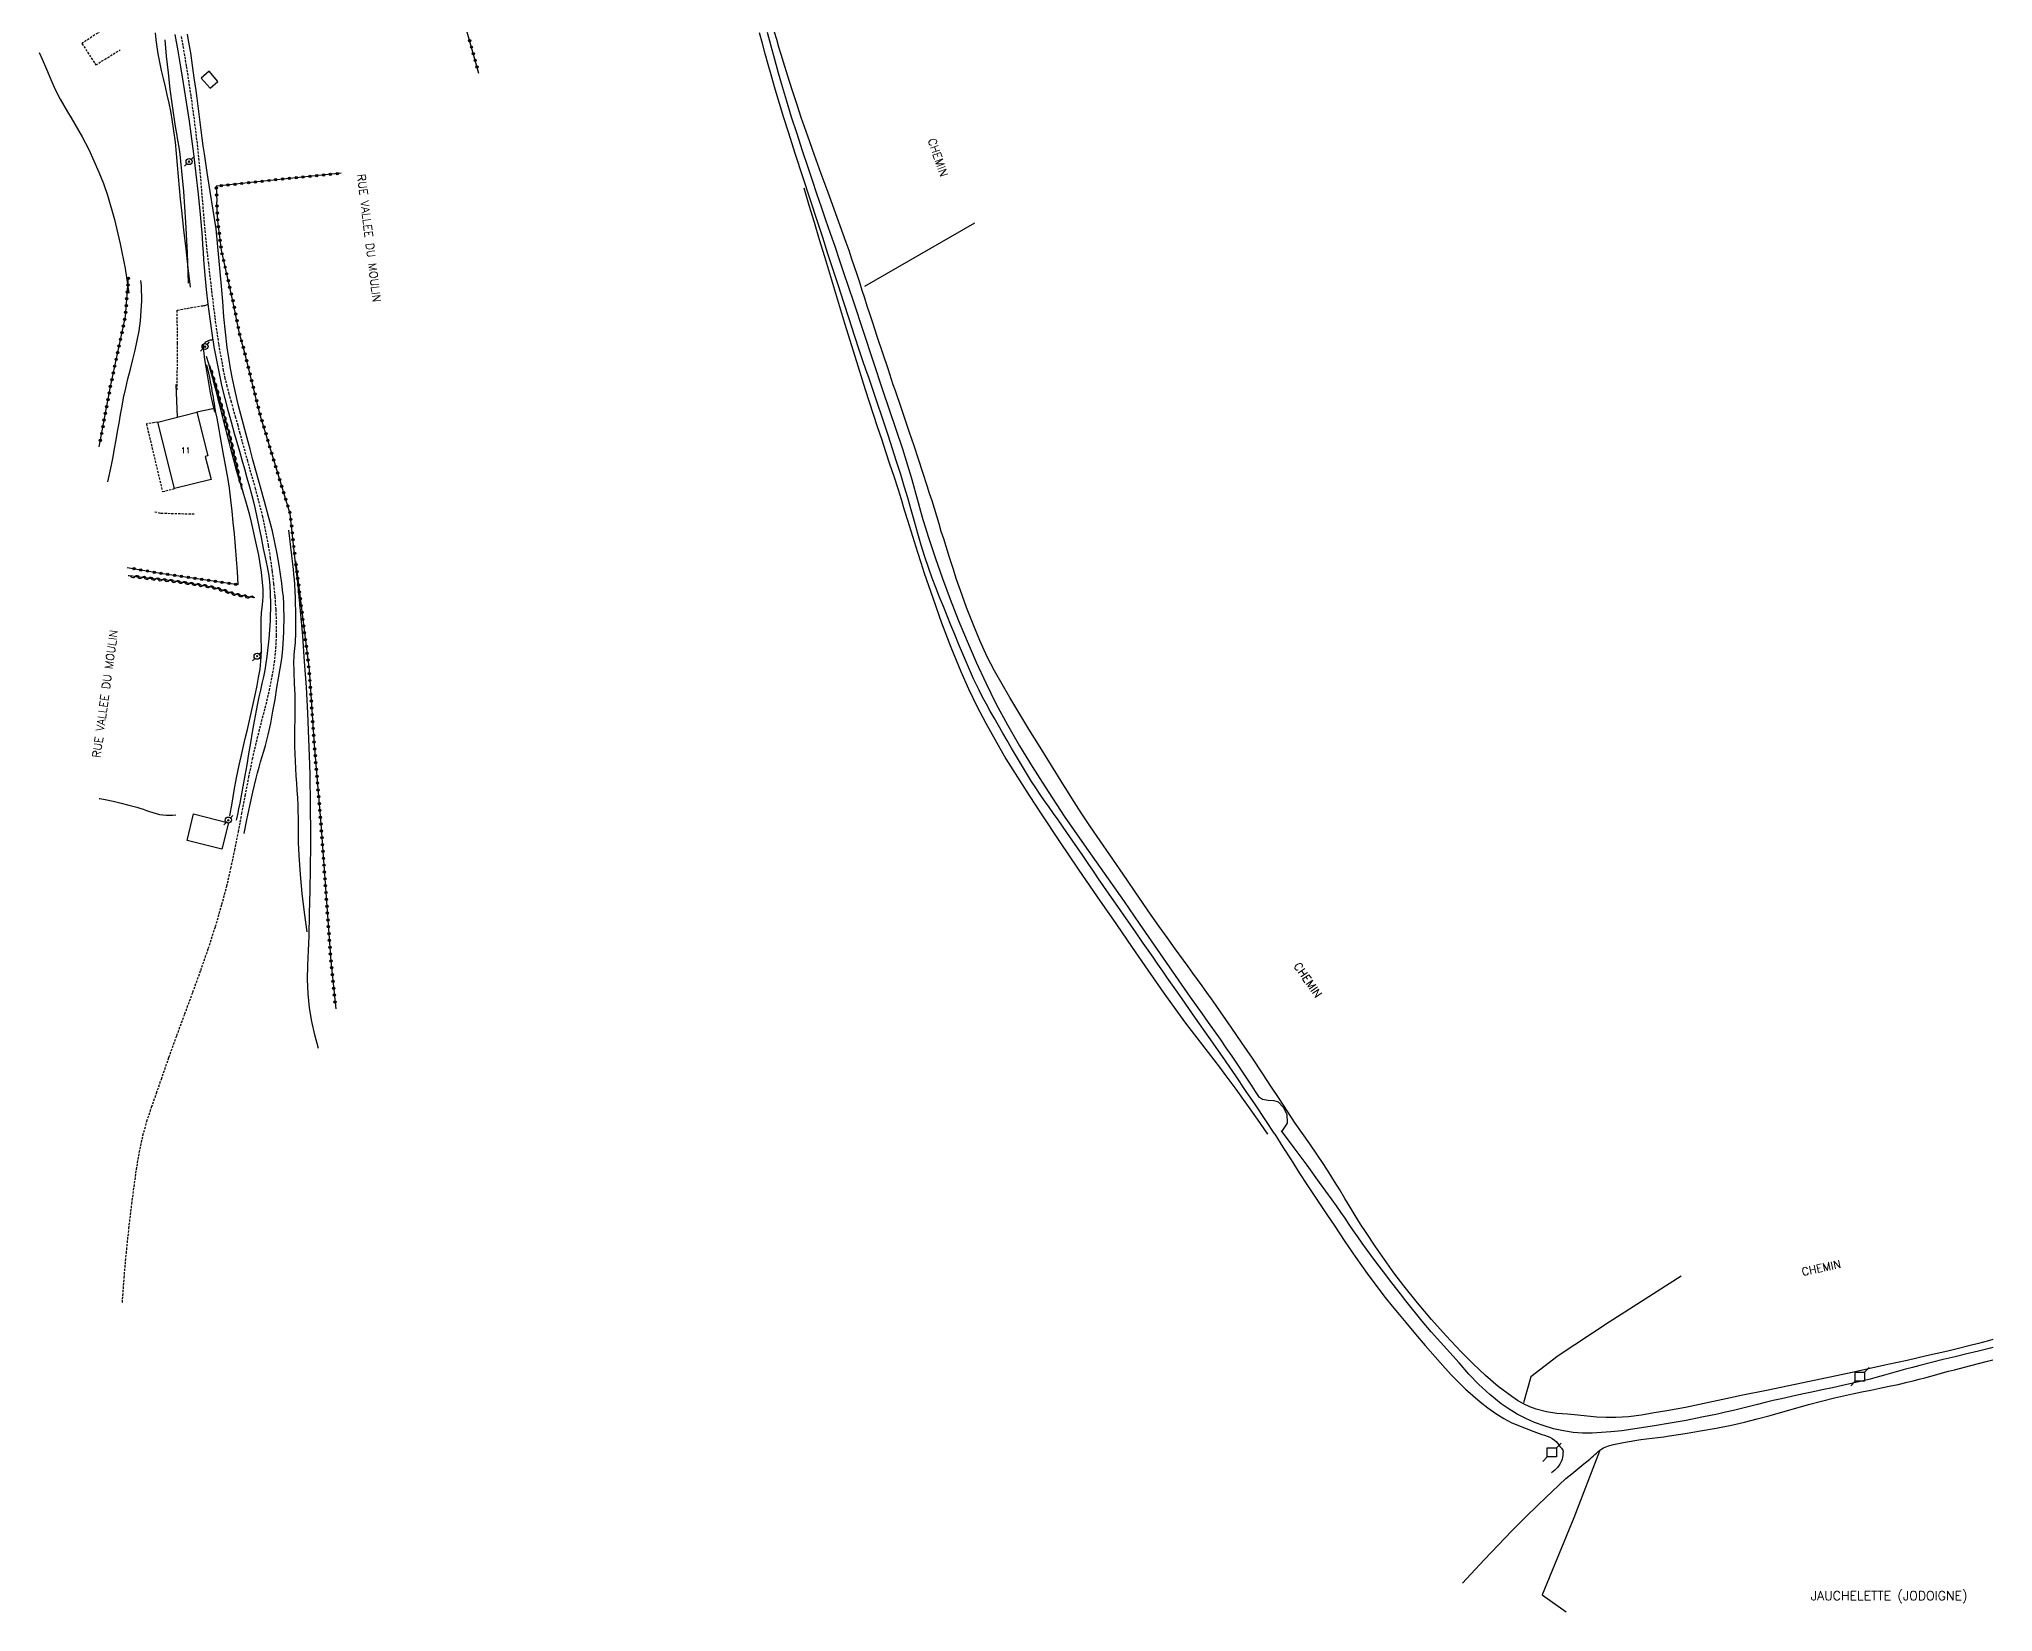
# Model space of a CAD drawing. Header units: millimetres. Extents: x 182998 to 184000, y 151998 to 153001.
# Drawn here: x 183572.6 to 184000, y 152250 to 152593.9 of the extents above; entities that cross this region are included whole.
import ezdxf
from ezdxf.enums import TextEntityAlignment as Align

# ---------------------------------------------------------------- set-up
doc = ezdxf.new("R2010")
doc.units = ezdxf.units.MM
doc.linetypes.add('DASHED', pattern=[0.75, 0.5, -0.25])
doc.layers.get('0').update_dxf_attribs({"linetype": 'CONTINUOUS'})
for name, color, linetype in [('W0001', 6, 'DASHED'), ('W0008', 7, 'CONTINUOUS'), ('W0017', 7, 'CONTINUOUS'), ('W0071', 7, 'CONTINUOUS'), ('W0101', 7, 'CONTINUOUS'), ('W0104', 1, 'CONTINUOUS'), ('W0112', 1, 'DASHED'), ('W0211', 2, 'CONTINUOUS'), ('W0214', 2, 'CONTINUOUS'), ('W0300', 7, 'CONTINUOUS'), ('W0310', 3, 'CONTINUOUS'), ('W0322', 7, 'CONTINUOUS'), ('W0323', 7, 'CONTINUOUS'), ('W0330', 7, 'CONTINUOUS'), ('W0473', 7, 'CONTINUOUS'), ('W0600', 7, 'CONTINUOUS'), ('W0980', 7, 'CONTINUOUS'), ('W0989', 7, 'CONTINUOUS'), ('W0991', 7, 'CONTINUOUS')]:
    doc.layers.add(name, color=color, linetype=linetype)
doc.styles.get("Standard").update_dxf_attribs({"font": 'romans.shx', "width": 0.85})

# ---------------------------------------------------------------- blocks, each defined once
blk = doc.blocks.new('T473')
for p, q in [((-0.166667, 0.166667), (0.166667, -0.166667)), ((-0.166667, -0.166667), (0.166667, 0.166667)), ((0.500001, 0.500001), (1.000002, 1.000002)), ((-1.000002, -1.000002), (-0.500001, -0.500001))]:
    blk.add_line(p, q)
blk.add_ellipse((0, 0), major_axis=(0.471405, 0.471405), ratio=1, start_param=5.4977871438, end_param=11.780972451)
blk = doc.blocks.new('T600')
for p, q in [((-0.999999, 0.999999), (0.999999, 0.999999)), ((-0.999999, -0.999999), (-0.999999, 0.999999)), ((0.999999, 0.999999), (1.999998, 1.999998)), ((0.999999, 0.999999), (0.999999, -0.999999)), ((-0.999999, -0.999999), (-1.999998, -1.999998)), ((0.999999, -0.999999), (-0.999999, -0.999999))]:
    blk.add_line(p, q)
blk = doc.blocks.new('t310o')
at = {"color": 0, "linetype": 'Continuous'}
for centre, start, end in [((-0.5, 0.38), 216.8699, 323.1304), ((0.5, -0.37), 36.8699, 143.1303)]:
    blk.add_arc(centre, 0.625, start, end, dxfattribs=at)
blk = doc.blocks.new('t323o')
at = {"color": 0, "linetype": 'Continuous'}
for radius in [0.25, 0.15]:
    blk.add_circle((0, 0), radius, dxfattribs=at)
blk = doc.blocks.new('t322o')
at = {"color": 0, "linetype": 'Continuous'}
for radius in [0.25, 0.15]:
    blk.add_circle((0, 0), radius, dxfattribs=at)

msp = doc.modelspace()

# ---------------------------------------------------------------- linework, layer by layer
at = {"layer": 'W0001'}
msp.add_lwpolyline([(183590.86, 152317.62), (183591.25, 152323.03), (183591.73, 152328.43), (183592.29, 152333.82), (183592.94, 152339.2), (183593.43, 152342.95), (183593.95, 152346.7), (183594.57, 152350.43), (183595.37, 152354.14), (183596.23, 152357.27), (183597.25, 152360.35), (183598.33, 152363.41), (183599.4, 152366.47), (183601.05, 152371.24), (183602.77, 152376), (183604.52, 152380.74), (183606.28, 152385.48), (183608, 152390.24), (183609.66, 152395.02), (183611.22, 152399.84), (183612.65, 152404.7), (183613.68, 152408.63), (183614.61, 152412.59), (183615.45, 152416.56), (183616.24, 152420.55), (183617, 152424.54), (183617.75, 152428.53), (183618.52, 152432.52), (183619.34, 152436.5), (183620.02, 152439.51), (183620.76, 152442.5), (183621.54, 152445.49), (183622.31, 152448.48), (183623.03, 152451.5), (183623.65, 152454.54), (183624.14, 152457.61), (183624.45, 152460.71), (183624.58, 152463.54), (183624.59, 152466.37), (183624.48, 152469.2), (183624.28, 152472.02), (183624.01, 152474.83), (183623.66, 152477.63), (183623.27, 152480.42), (183622.84, 152483.21), (183621.6, 152489.41), (183620.01, 152495.53), (183618.28, 152501.6), (183616.62, 152507.68), (183616.16, 152509.4), (183615.69, 152511.11), (183615.2, 152512.82), (183614.72, 152514.53), (183614.25, 152516.25), (183613.8, 152517.97), (183613.38, 152519.7), (183613.01, 152521.44), (183611.97, 152527.24), (183611.14, 152533.08), (183610.43, 152538.93), (183609.74, 152544.78), (183609.33, 152548.54), (183608.96, 152552.3), (183608.63, 152556.07), (183608.32, 152559.84), (183608, 152563.61), (183607.65, 152567.37), (183607.26, 152571.13), (183606.81, 152574.89), (183605.91, 152581.48), (183604.9, 152588.06), (183603.79, 152594.61)], dxfattribs=at)
at = {"layer": 'W0008'}
for points in [[(183602.31, 152594.92), (183602.96, 152591.36), (183603.58, 152587.81), (183604.18, 152584.24), (183604.62, 152581.48), (183605.04, 152578.72), (183605.44, 152575.95), (183605.81, 152573.18), (183606.39, 152568.79), (183606.93, 152564.39), (183607.44, 152559.99), (183607.9, 152555.58), (183608.05, 152553.92), (183608.17, 152552.26), (183608.29, 152550.6), (183608.4, 152548.94), (183608.5, 152547.28), (183608.62, 152545.62), (183608.75, 152543.96), (183608.9, 152542.3), (183609.22, 152539.11), (183609.57, 152535.93), (183609.97, 152532.75), (183610.43, 152529.58), (183610.9, 152526.62), (183611.43, 152523.68), (183612.01, 152520.75), (183612.64, 152517.83), (183613.26, 152515.28), (183613.94, 152512.75), (183614.65, 152510.23), (183615.35, 152507.71), (183615.89, 152505.76), (183616.45, 152503.81), (183617.01, 152501.87), (183617.57, 152499.93), (183618.12, 152497.98), (183618.66, 152496.03), (183619.18, 152494.08), (183619.68, 152492.11), (183620.23, 152489.72), (183620.73, 152487.32), (183621.21, 152484.91), (183621.68, 152482.5), (183622.09, 152480.51), (183622.53, 152478.52), (183622.9, 152476.51), (183623.13, 152474.49), (183623.27, 152470.58), (183623.17, 152466.67), (183622.88, 152462.77), (183622.47, 152458.89), (183622.26, 152457.4), (183622.01, 152455.92), (183621.71, 152454.45), (183621.39, 152452.98), (183621.06, 152451.52), (183620.73, 152450.05), (183620.42, 152448.58), (183620.13, 152447.11), (183619.69, 152444.74), (183619.27, 152442.36), (183618.87, 152439.98), (183618.47, 152437.6), (183618.06, 152435.22), (183617.65, 152432.84), (183617.23, 152430.46), (183616.78, 152428.09), (183616.53, 152426.84), (183616.28, 152425.58), (183616.01, 152424.33), (183615.73, 152423.09)], [(183611.37, 152552.42), (183610.69, 152556.51), (183610.03, 152560.6), (183609.4, 152564.7), (183608.79, 152568.81), (183608.55, 152570.54), (183608.32, 152572.27), (183608.09, 152574.01), (183607.87, 152575.75), (183607.66, 152577.48), (183607.44, 152579.22), (183607.21, 152580.95), (183606.97, 152582.69), (183606.6, 152585.42), (183606.22, 152588.15), (183605.82, 152590.88), (183605.36, 152593.6), (183605.1, 152594.99)], [(183617.47, 152420.16), (183618.07, 152423.2), (183618.71, 152426.24), (183619.4, 152429.26), (183620.13, 152432.28), (183620.44, 152433.47), (183620.77, 152434.66), (183621.11, 152435.85), (183621.46, 152437.03), (183621.81, 152438.21), (183622.15, 152439.4), (183622.47, 152440.59), (183622.76, 152441.79), (183623.31, 152444.35), (183623.8, 152446.93), (183624.25, 152449.51), (183624.68, 152452.09), (183625.04, 152454.19), (183625.4, 152456.28), (183625.72, 152458.38), (183625.95, 152460.5), (183626.04, 152461.74), (183626.12, 152462.98), (183626.18, 152464.22), (183626.21, 152465.46), (183626.23, 152466.7), (183626.22, 152467.95), (183626.2, 152469.19), (183626.16, 152470.43), (183626.07, 152471.93), (183625.92, 152473.43), (183625.73, 152474.92), (183625.53, 152476.41), (183625.14, 152478.89), (183624.7, 152481.37), (183624.22, 152483.83), (183623.68, 152486.29), (183623.42, 152487.38), (183623.14, 152488.46), (183622.85, 152489.54), (183622.55, 152490.61), (183622.24, 152491.68), (183621.94, 152492.76), (183621.63, 152493.83), (183621.34, 152494.9), (183620.7, 152497.23), (183620.06, 152499.55), (183619.43, 152501.88), (183618.81, 152504.21), (183617.93, 152507.47), (183617.05, 152510.73), (183616.2, 152514.01), (183615.43, 152517.3), (183614.96, 152519.59), (183614.53, 152521.88), (183614.14, 152524.18), (183613.8, 152526.49), (183613.4, 152529.83), (183613.08, 152533.17), (183612.8, 152536.51), (183612.51, 152539.85), (183612.22, 152542.99), (183611.93, 152546.13), (183611.65, 152549.28), (183611.37, 152552.42)]]:
    msp.add_lwpolyline(points, dxfattribs=at)
at = {"layer": 'W0017'}
for points in [[(183608.03, 152535.58), (183608.25, 152535.58), (183608.47, 152535.6), (183608.68, 152535.62), (183608.9, 152535.66), (183609.09, 152535.71), (183609.29, 152535.76), (183609.48, 152535.83), (183609.67, 152535.9)], [(183610.7, 152528.11), (183610.61, 152528.12), (183610.52, 152528.12), (183610.44, 152528.11), (183610.35, 152528.1), (183610.17, 152528.08), (183610, 152528.04), (183609.83, 152528), (183609.66, 152527.94), (183609.49, 152527.86), (183609.32, 152527.77), (183609.16, 152527.67), (183609, 152527.55), (183608.87, 152527.43), (183608.73, 152527.31), (183608.62, 152527.16), (183608.53, 152526.99), (183608.5, 152526.84), (183608.5, 152526.69), (183608.51, 152526.53), (183608.53, 152526.39), (183608.66, 152525.12), (183608.86, 152523.86), (183609.08, 152522.61), (183609.29, 152521.36), (183609.5, 152520.06), (183609.71, 152518.76), (183609.93, 152517.46), (183610.16, 152516.17), (183610.35, 152515.2), (183610.55, 152514.24), (183610.76, 152513.28), (183610.98, 152512.32)], [(183602.52, 152518.35), (183602.86, 152511.22)], [(183610.66, 152513.06), (183607.13, 152512.29)]]:
    msp.add_lwpolyline(points, dxfattribs=at)
at = {"layer": 'W0071'}
for points in [[(183842.94, 152354.44), (183840.82, 152357.63), (183838.68, 152360.82), (183836.54, 152363.99), (183834.38, 152367.16), (183831.47, 152371.39), (183828.55, 152375.59), (183825.61, 152379.8), (183822.68, 152384), (183821.62, 152385.52), (183820.55, 152387.05), (183819.49, 152388.57), (183818.42, 152390.1), (183817.36, 152391.62), (183816.29, 152393.15), (183815.23, 152394.67), (183814.17, 152396.2), (183812.3, 152398.88), (183810.44, 152401.57), (183808.57, 152404.26), (183806.71, 152406.94), (183805.55, 152408.62), (183804.4, 152410.3), (183803.24, 152411.98), (183802.09, 152413.66), (183800.93, 152415.34), (183799.78, 152417.02), (183798.62, 152418.7), (183797.46, 152420.38), (183796.49, 152421.78), (183795.51, 152423.17), (183794.53, 152424.56), (183793.55, 152425.95), (183792.57, 152427.34), (183791.6, 152428.74), (183790.65, 152430.15), (183789.72, 152431.58), (183788.59, 152433.38), (183787.49, 152435.2), (183786.42, 152437.04), (183785.34, 152438.88), (183784.38, 152440.52), (183783.43, 152442.16), (183782.48, 152443.81), (183781.55, 152445.46), (183780.7, 152446.97), (183779.85, 152448.48), (183779.02, 152450), (183778.23, 152451.55), (183777.05, 152454.04), (183775.93, 152456.56), (183774.85, 152459.1), (183773.78, 152461.64), (183772.92, 152463.68), (183772.08, 152465.72), (183771.25, 152467.78), (183770.43, 152469.83), (183769.61, 152471.89), (183768.78, 152473.95), (183767.99, 152476.02), (183767.24, 152478.1), (183766.4, 152480.66), (183765.6, 152483.22), (183764.84, 152485.8), (183764.1, 152488.39), (183763.37, 152490.97), (183762.63, 152493.56), (183761.88, 152496.13), (183761.1, 152498.71), (183760.22, 152501.51), (183759.32, 152504.31), (183758.41, 152507.11), (183757.49, 152509.9), (183756.84, 152511.86), (183756.18, 152513.81), (183755.52, 152515.77), (183754.85, 152517.72), (183754.18, 152519.67), (183753.51, 152521.62), (183752.85, 152523.57), (183752.2, 152525.53), (183751, 152529.12), (183749.83, 152532.73), (183748.65, 152536.33), (183747.48, 152539.94), (183746.33, 152543.46), (183745.18, 152546.98), (183744.04, 152550.51), (183742.89, 152554.03), (183741.3, 152558.92), (183739.69, 152563.8), (183738.1, 152568.68), (183736.54, 152573.58), (183735.57, 152576.7), (183734.61, 152579.83), (183733.67, 152582.96), (183732.75, 152586.09), (183732.1, 152588.38), (183731.46, 152590.67), (183730.84, 152592.97), (183730.23, 152595.26)], [(183731.9, 152595.44), (183732.7, 152592.46), (183733.51, 152589.49), (183734.33, 152586.51), (183735.17, 152583.55), (183736.04, 152580.59), (183737.18, 152576.9), (183738.36, 152573.23), (183739.57, 152569.57), (183740.79, 152565.91), (183741.75, 152563.02), (183742.72, 152560.14), (183743.7, 152557.25), (183744.69, 152554.37), (183745.67, 152551.49), (183746.66, 152548.61), (183747.64, 152545.72), (183748.61, 152542.84), (183750.76, 152536.43), (183752.89, 152530.02), (183755.02, 152523.61), (183757.15, 152517.2), (183758.59, 152512.9), (183760.04, 152508.6), (183761.47, 152504.3), (183762.84, 152499.97), (183763.39, 152498.13), (183763.92, 152496.27), (183764.43, 152494.42), (183764.93, 152492.56), (183765.44, 152490.7), (183765.96, 152488.85), (183766.51, 152487), (183767.08, 152485.16), (183768.62, 152480.56), (183770.22, 152475.98), (183771.92, 152471.42), (183773.7, 152466.91), (183775.61, 152462.27), (183777.61, 152457.67), (183779.71, 152453.12), (183781.94, 152448.62), (183784.45, 152443.96), (183787.1, 152439.37), (183789.85, 152434.85), (183792.67, 152430.37), (183796.86, 152424), (183801.21, 152417.74), (183805.61, 152411.53), (183809.98, 152405.29), (183813.25, 152400.53), (183816.53, 152395.78), (183819.81, 152391.03), (183823.1, 152386.29), (183824.4, 152384.43), (183825.71, 152382.58), (183827.02, 152380.73), (183828.33, 152378.89), (183829.64, 152377.04), (183830.95, 152375.18), (183832.25, 152373.32), (183833.53, 152371.46), (183834.27, 152370.37), (183835, 152369.28), (183835.73, 152368.19), (183836.46, 152367.09), (183837.18, 152366), (183837.9, 152364.9), (183838.63, 152363.8), (183839.36, 152362.71), (183840.24, 152362.08), (183841.51, 152361.86), (183842.74, 152361.79), (183843.63, 152361.48), (183844.76, 152360.36), (183845.59, 152358.79), (183845.61, 152356.82), (183844.49, 152355.07), (183844.47, 152355.06), (183844.44, 152355.05), (183844.42, 152355.06), (183844.39, 152355.08), (183844.38, 152355.1), (183844.37, 152355.13), (183844.38, 152355.15), (183844.39, 152355.18)], [(183842.94, 152354.44), (183844.7, 152351.61), (183846.48, 152348.8), (183848.28, 152345.99), (183850.1, 152343.2), (183851.54, 152341.02), (183852.99, 152338.84), (183854.46, 152336.68), (183855.94, 152334.53)], [(183883.27, 152304.45), (183881.21, 152306.68), (183879.17, 152308.95), (183877.16, 152311.23), (183875.19, 152313.55), (183873.97, 152315.02), (183872.77, 152316.51), (183871.58, 152318.01), (183870.4, 152319.51), (183868.53, 152321.93), (183866.67, 152324.36), (183864.82, 152326.8), (183863.01, 152329.27), (183862.05, 152330.61), (183861.1, 152331.96), (183860.16, 152333.32), (183859.23, 152334.68), (183858.3, 152336.04), (183857.37, 152337.4), (183856.43, 152338.75), (183855.48, 152340.1), (183852.74, 152343.9), (183849.98, 152347.67), (183847.2, 152351.43), (183844.39, 152355.18)], [(183855.94, 152334.53), (183858.27, 152330.97), (183860.67, 152327.47), (183863.13, 152324), (183865.65, 152320.58), (183867.1, 152318.71), (183868.58, 152316.86), (183870.1, 152315.04), (183871.61, 152313.22), (183873.72, 152310.71), (183875.85, 152308.22), (183878, 152305.75), (183880.16, 152303.29)], [(184000, 152307.78), (183999.45, 152307.65), (183996.87, 152307.02), (183994.29, 152306.4), (183991.71, 152305.78), (183989.13, 152305.15), (183986.56, 152304.5), (183983.99, 152303.85), (183982.43, 152303.44), (183980.88, 152303.02), (183979.34, 152302.59), (183977.79, 152302.15), (183976.25, 152301.72), (183974.7, 152301.3), (183973.15, 152300.89), (183971.59, 152300.49), (183969.36, 152299.97), (183967.13, 152299.46), (183964.9, 152298.98), (183962.66, 152298.51), (183960.42, 152298.04), (183958.19, 152297.57), (183955.95, 152297.09), (183953.72, 152296.59), (183951.97, 152296.18), (183950.22, 152295.76), (183948.48, 152295.32), (183946.73, 152294.89), (183944.99, 152294.45), (183943.24, 152294.03), (183941.49, 152293.62), (183939.73, 152293.24), (183936.31, 152292.53), (183932.87, 152291.86), (183929.43, 152291.23), (183925.99, 152290.65), (183923.6, 152290.27), (183921.22, 152289.91), (183918.82, 152289.59), (183916.42, 152289.36), (183914.38, 152289.2), (183912.32, 152289.08), (183910.26, 152289.05), (183908.2, 152289.19), (183906.04, 152289.53), (183903.91, 152290.01), (183901.81, 152290.64), (183899.76, 152291.39), (183897.84, 152292.24), (183895.97, 152293.2), (183894.18, 152294.29), (183892.45, 152295.49), (183889.94, 152297.5), (183887.57, 152299.67), (183885.34, 152301.99), (183883.27, 152304.45)], [(183880.16, 152303.29), (183881.61, 152301.71), (183883.11, 152300.18), (183884.66, 152298.7), (183886.27, 152297.27), (183887.88, 152295.92), (183889.53, 152294.61), (183891.24, 152293.37), (183893.03, 152292.24), (183894.62, 152291.42), (183896.26, 152290.73), (183897.92, 152290.08), (183899.57, 152289.41), (183900.14, 152289.19), (183900.72, 152288.99), (183901.31, 152288.8), (183901.89, 152288.61), (183902.48, 152288.39), (183903.05, 152288.15), (183903.61, 152287.86), (183904.13, 152287.52), (183904.47, 152287.21), (183904.76, 152286.86), (183905.02, 152286.49), (183905.29, 152286.14), (183905.45, 152285.96), (183905.63, 152285.78), (183905.8, 152285.57), (183905.92, 152285.35), (183905.97, 152285.15), (183905.98, 152284.96), (183905.96, 152284.76), (183905.95, 152284.58), (183905.92, 152284.18), (183905.88, 152283.79), (183905.81, 152283.39), (183905.67, 152283.01), (183905.26, 152282.25), (183904.75, 152281.56), (183904.15, 152280.94), (183903.47, 152280.4)], [(183906.58, 152279.11), (183907.89, 152280.18), (183909.21, 152281.25), (183910.52, 152282.32), (183911.83, 152283.39), (183912.2, 152283.71), (183912.56, 152284.04), (183912.91, 152284.37), (183913.27, 152284.71), (183913.64, 152285.03), (183914.02, 152285.34), (183914.43, 152285.62), (183914.85, 152285.87), (183915.9, 152286.3), (183917, 152286.6), (183918.1, 152286.81), (183919.2, 152287.02), (183920.45, 152287.26), (183921.7, 152287.47), (183922.96, 152287.65), (183924.22, 152287.81), (183925.48, 152287.97), (183926.74, 152288.12), (183928, 152288.29), (183929.26, 152288.48), (183932.65, 152289.01), (183936.05, 152289.54), (183939.44, 152290.12), (183942.81, 152290.79), (183945.65, 152291.45), (183948.47, 152292.17), (183951.28, 152292.93), (183954.08, 152293.73), (183956.88, 152294.53), (183959.68, 152295.32), (183962.5, 152296.08), (183965.32, 152296.78), (183967.31, 152297.24), (183969.3, 152297.68), (183971.3, 152298.09), (183973.29, 152298.49), (183975.29, 152298.89), (183977.29, 152299.3), (183979.28, 152299.73), (183981.26, 152300.19), (183982.56, 152300.51), (183983.85, 152300.84), (183985.14, 152301.18), (183986.43, 152301.53), (183987.71, 152301.88), (183989, 152302.23), (183990.28, 152302.58), (183991.57, 152302.91), (183995.19, 152303.85), (183998.81, 152304.77), (184000, 152305.07)]]:
    msp.add_lwpolyline(points, dxfattribs=at)
at = {"layer": 'W0101'}
msp.add_lwpolyline([(183607.13, 152512.29), (183609.53, 152502.76), (183608.99, 152502.62), (183610.25, 152497.63), (183602.26, 152495.62), (183598.61, 152510.15)], close=True, dxfattribs=at)
at = {"layer": 'W0104'}
for points in [[(183609.81, 152586.86), (183608.12, 152585.37), (183610.08, 152583.16), (183611.77, 152584.64), (183609.81, 152586.86)], [(183606.45, 152424.46), (183614.08, 152422.55), (183612.63, 152416.75), (183605, 152418.66), (183606.45, 152424.46)]]:
    msp.add_lwpolyline(points, close=True, dxfattribs=at)
at = {"layer": 'W0112'}
for points in [[(183589.21, 152597.71), (183582.02, 152592.94), (183585.05, 152588.25), (183590.4, 152591.59)], [(183602.84, 152517.17), (183602.94, 152527.36), (183602.84, 152534.61), (183608.03, 152535.58)], [(183598.61, 152510.15), (183596.12, 152509.74), (183599.63, 152494.96), (183602.26, 152495.62)], [(183597.94, 152490.53), (183599.31, 152490.24), (183606.61, 152490.06)]]:
    msp.add_lwpolyline(points, dxfattribs=at)
at = {"layer": 'W0211'}
for points in [[(183605.74, 152539.67), (183605.26, 152543.85), (183604.79, 152548.03), (183604.32, 152552.21), (183603.87, 152556.4), (183603.61, 152558.89), (183603.38, 152561.38), (183603.17, 152563.87), (183602.95, 152566.36), (183602.72, 152568.86), (183602.45, 152571.35), (183602.15, 152573.83), (183601.78, 152576.31), (183601.46, 152578.12), (183601.1, 152579.92), (183600.69, 152581.7), (183600.26, 152583.48), (183599.83, 152585.27), (183599.42, 152587.05), (183599.04, 152588.84), (183598.7, 152590.65), (183598.46, 152592.18), (183598.26, 152593.72), (183598.09, 152595.27)], [(183847.37, 152356.81), (183845.62, 152359.53), (183843.86, 152362.24), (183842.09, 152364.94), (183840.3, 152367.64), (183838.03, 152371.04), (183835.73, 152374.44), (183833.42, 152377.82), (183831.08, 152381.18), (183830.08, 152382.6), (183829.07, 152384.02), (183828.05, 152385.43), (183827.03, 152386.84), (183826, 152388.25), (183824.98, 152389.66), (183823.96, 152391.07), (183822.94, 152392.48), (183821.17, 152394.95), (183819.4, 152397.41), (183817.63, 152399.88), (183815.88, 152402.36), (183814.13, 152404.87), (183812.4, 152407.4), (183810.68, 152409.93), (183808.95, 152412.45), (183806.84, 152415.51), (183804.71, 152418.55), (183802.61, 152421.61), (183800.55, 152424.7), (183799.54, 152426.28), (183798.55, 152427.88), (183797.57, 152429.48), (183796.59, 152431.08), (183794.12, 152435.06), (183791.63, 152439.04), (183789.16, 152443.03), (183786.74, 152447.04), (183785, 152449.94), (183783.27, 152452.84), (183781.6, 152455.79), (183780.05, 152458.79), (183778.42, 152462.36), (183776.92, 152465.98), (183775.52, 152469.64), (183774.17, 152473.31), (183773.34, 152475.7), (183772.55, 152478.1), (183771.79, 152480.51), (183771.03, 152482.93), (183770.51, 152484.59), (183769.99, 152486.25), (183769.48, 152487.91), (183768.97, 152489.58), (183768.46, 152491.24), (183767.95, 152492.91), (183767.43, 152494.57), (183766.9, 152496.23), (183765.95, 152499.14), (183764.99, 152502.05), (183764.02, 152504.95), (183763.05, 152507.85), (183762.61, 152509.16), (183762.17, 152510.47), (183761.72, 152511.78), (183761.27, 152513.09), (183760.83, 152514.4), (183760.38, 152515.71), (183759.94, 152517.02), (183759.49, 152518.33), (183758.34, 152521.77), (183757.19, 152525.21), (183756.05, 152528.65), (183754.91, 152532.09), (183754.35, 152533.8), (183753.79, 152535.52), (183753.24, 152537.24), (183752.69, 152538.96), (183752.13, 152540.67), (183751.58, 152542.39), (183751.01, 152544.1), (183750.43, 152545.81), (183749.8, 152547.64), (183749.15, 152549.46), (183748.5, 152551.28), (183747.84, 152553.09), (183747.18, 152554.91), (183746.52, 152556.72), (183745.86, 152558.54), (183745.21, 152560.36), (183743.74, 152564.45), (183742.25, 152568.55), (183740.79, 152572.65), (183739.36, 152576.77), (183738.36, 152579.78), (183737.39, 152582.8), (183736.44, 152585.83), (183735.49, 152588.86), (183734.98, 152590.5), (183734.48, 152592.14), (183733.98, 152593.79), (183733.48, 152595.43)], [(183739.92, 152561.36), (183741.03, 152557.61), (183742.16, 152553.86), (183743.29, 152550.11), (183744.42, 152546.37), (183746.63, 152539.09), (183748.84, 152531.82), (183751.08, 152524.56), (183753.35, 152517.31), (183754.22, 152514.59), (183755.1, 152511.88), (183755.99, 152509.17), (183756.89, 152506.46), (183757.79, 152503.75), (183758.68, 152501.05), (183759.57, 152498.34), (183760.44, 152495.62), (183761.18, 152493.31), (183761.89, 152491), (183762.6, 152488.68), (183763.31, 152486.36), (183764.02, 152484.05), (183764.75, 152481.73), (183765.5, 152479.43), (183766.27, 152477.13), (183768.13, 152471.7), (183770.03, 152466.29), (183772.04, 152460.91), (183774.22, 152455.6), (183775.95, 152451.8), (183777.79, 152448.04), (183779.72, 152444.33), (183781.73, 152440.67), (183784.13, 152436.55), (183786.63, 152432.51), (183789.21, 152428.5), (183791.8, 152424.52), (183795.84, 152418.41), (183799.95, 152412.36), (183804.11, 152406.33), (183808.27, 152400.31), (183811.71, 152395.29), (183815.17, 152390.27), (183818.65, 152385.28), (183822.2, 152380.34), (183823.41, 152378.71), (183824.63, 152377.1), (183825.87, 152375.5), (183827.11, 152373.9), (183828.35, 152372.31), (183829.59, 152370.71), (183830.82, 152369.1), (183832.03, 152367.48), (183834.4, 152364.25), (183836.75, 152361), (183839.07, 152357.73), (183841.36, 152354.44)], [(183587.69, 152497.1), (183587.69, 152497.11), (183588.46, 152500.73), (183588.82, 152502.56), (183589.17, 152504.4), (183589.49, 152506.24), (183589.81, 152508.09), (183590.13, 152509.93), (183590.45, 152511.78), (183590.79, 152513.62), (183591.14, 152515.45), (183591.59, 152517.55), (183592.09, 152519.64), (183592.62, 152521.73), (183593.15, 152523.81), (183593.65, 152525.9), (183594.11, 152528.01), (183594.51, 152530.13), (183594.8, 152532.26), (183594.92, 152533.36), (183595, 152534.46), (183595.06, 152535.57), (183595.09, 152536.67), (183595.09, 152537.78), (183595.07, 152538.88), (183595.01, 152539.99), (183594.93, 152541.09)], [(183614.38, 152424.06), (183614.85, 152426.83), (183615.34, 152429.59), (183615.86, 152432.35), (183616.41, 152435.1), (183616.83, 152437.06), (183617.27, 152439.02), (183617.73, 152440.98), (183618.2, 152442.93), (183618.67, 152444.89), (183619.13, 152446.85), (183619.56, 152448.81), (183619.97, 152450.78), (183620.32, 152452.54), (183620.67, 152454.31), (183620.97, 152456.09), (183621.18, 152457.89), (183621.25, 152459), (183621.28, 152460.12), (183621.28, 152461.24), (183621.25, 152462.36), (183621.22, 152463.47), (183621.19, 152464.59), (183621.19, 152465.7), (183621.21, 152466.82), (183621.31, 152468.52), (183621.49, 152470.22), (183621.63, 152471.93), (183621.63, 152473.64), (183621.28, 152477.35), (183620.69, 152481.02), (183619.94, 152484.65), (183619.12, 152488.27), (183618.75, 152489.8), (183618.34, 152491.32), (183617.89, 152492.84), (183617.43, 152494.35), (183616.96, 152495.85), (183616.5, 152497.36), (183616.05, 152498.87), (183615.62, 152500.38), (183615.24, 152501.8), (183614.87, 152503.21), (183614.51, 152504.63), (183614.15, 152506.04), (183613.79, 152507.46), (183613.44, 152508.88), (183613.08, 152510.3), (183612.72, 152511.71), (183612.31, 152513.29), (183611.91, 152514.88), (183611.5, 152516.46), (183611.09, 152518.04), (183610.65, 152519.65), (183610.21, 152521.25), (183609.75, 152522.86), (183609.29, 152524.46)], [(183633.74, 152373.2), (183632.95, 152376.13), (183632.31, 152379.09), (183631.82, 152382.09), (183631.49, 152385.1), (183631.36, 152388.26), (183631.44, 152391.43), (183631.6, 152394.59), (183631.71, 152397.73), (183631.81, 152402.72), (183631.92, 152407.7), (183632.01, 152412.68), (183632.05, 152417.67), (183632.05, 152419.86), (183632.05, 152422.06), (183632.04, 152424.26), (183632.02, 152426.45), (183632, 152428.65), (183631.96, 152430.85), (183631.91, 152433.04), (183631.85, 152435.24), (183631.65, 152440.89), (183631.4, 152446.53), (183631.1, 152452.17), (183630.73, 152457.81), (183630.3, 152463.36), (183629.82, 152468.9), (183629.28, 152474.44), (183628.69, 152479.97)], [(184000, 152309.52), (183999, 152309.25), (183996.88, 152308.68), (183994.76, 152308.14), (183992.44, 152307.56), (183990.12, 152307.01), (183987.8, 152306.47), (183985.47, 152305.94), (183981.24, 152304.98), (183977.01, 152304.04), (183972.77, 152303.11), (183968.54, 152302.2), (183962.65, 152300.95), (183956.75, 152299.71), (183950.85, 152298.49), (183944.95, 152297.28), (183940.89, 152296.42), (183936.82, 152295.54), (183932.74, 152294.7), (183928.65, 152293.95), (183925.88, 152293.48), (183923.1, 152293.02), (183920.31, 152292.66), (183917.49, 152292.47), (183915.41, 152292.46), (183913.33, 152292.58), (183911.26, 152292.78), (183909.19, 152292.99), (183906.92, 152293.19), (183904.62, 152293.39), (183902.33, 152293.71), (183900.09, 152294.28), (183898.68, 152294.81), (183897.33, 152295.48), (183896.04, 152296.23), (183894.79, 152297.05), (183891.82, 152299.28), (183889.01, 152301.7), (183886.33, 152304.24), (183883.71, 152306.84), (183880.39, 152310.31), (183877.2, 152313.89), (183874.12, 152317.56), (183871.12, 152321.3), (183868.96, 152324.13), (183866.89, 152327.03), (183864.88, 152329.97), (183862.9, 152332.92), (183861.7, 152334.76), (183860.54, 152336.62), (183859.39, 152338.49), (183858.26, 152340.37), (183857.13, 152342.25), (183855.99, 152344.12), (183854.83, 152345.98), (183853.64, 152347.82), (183852.11, 152350.1), (183850.56, 152352.36), (183848.98, 152354.59), (183847.37, 152356.81)]]:
    msp.add_lwpolyline(points, dxfattribs=at)
at = {"layer": 'W0214'}
msp.add_lwpolyline([(183616.2, 152474.62), (183616.02, 152477.39), (183615.82, 152480.17), (183615.6, 152482.94), (183615.36, 152485.71), (183615.13, 152488.2), (183614.89, 152490.7), (183614.62, 152493.18), (183614.3, 152495.67), (183614, 152497.63), (183613.65, 152499.57), (183613.29, 152501.52), (183612.93, 152503.47), (183612.71, 152504.73), (183612.48, 152505.98), (183612.25, 152507.24), (183612.02, 152508.5), (183611.79, 152509.76), (183611.56, 152511.01), (183611.34, 152512.27), (183611.11, 152513.53), (183610.99, 152514.21), (183610.88, 152514.89), (183610.76, 152515.58), (183610.65, 152516.26), (183610.53, 152516.94), (183610.41, 152517.62), (183610.29, 152518.3), (183610.16, 152518.98), (183609.98, 152519.92), (183609.79, 152520.85), (183609.58, 152521.77), (183609.37, 152522.7)], dxfattribs=at)
at = {"layer": 'W0300'}
for points in [[(183605.29, 152540.51), (183605.11, 152547.2), (183604.77, 152553.89), (183604.29, 152560.56), (183603.65, 152567.22), (183603.47, 152568.74), (183603.26, 152570.26), (183603.02, 152571.77), (183602.77, 152573.28), (183602.51, 152574.78), (183602.26, 152576.29), (183602.02, 152577.8), (183601.81, 152579.32), (183601.35, 152582.92), (183600.93, 152586.53), (183600.55, 152590.14), (183600.2, 152593.75)], [(183572.64, 152590.98), (183573.32, 152589.55), (183574.26, 152587.33), (183575.19, 152585.1), (183576.18, 152582.89), (183577.28, 152580.74), (183578.06, 152579.37), (183578.85, 152578), (183579.66, 152576.65), (183580.46, 152575.29), (183581.26, 152573.93), (183582.04, 152572.55), (183582.79, 152571.16), (183583.5, 152569.75), (183584.65, 152567.31), (183585.74, 152564.83), (183586.74, 152562.31), (183587.61, 152559.74), (183589.12, 152554.47), (183590.4, 152549.15), (183591.44, 152543.77), (183592.25, 152538.35)], [(183631.27, 152398.72), (183630.7, 152402.88), (183630.21, 152407.06), (183629.81, 152411.25), (183629.51, 152415.45), (183629.44, 152416.81), (183629.4, 152418.18), (183629.38, 152419.55), (183629.37, 152420.91), (183629.36, 152422.28), (183629.36, 152423.65), (183629.34, 152425.01), (183629.3, 152426.38), (183629.22, 152427.98), (183629.13, 152429.59), (183629.03, 152431.19), (183628.91, 152432.79), (183628.81, 152434.4), (183628.71, 152436), (183628.63, 152437.6), (183628.58, 152439.21), (183628.57, 152440.31), (183628.58, 152441.42), (183628.59, 152442.52), (183628.62, 152443.62), (183628.65, 152444.73), (183628.68, 152445.83), (183628.69, 152446.93), (183628.69, 152448.04), (183628.63, 152450.52), (183628.51, 152453), (183628.41, 152455.48), (183628.4, 152457.97), (183628.42, 152458.64), (183628.46, 152459.31), (183628.52, 152459.98), (183628.58, 152460.64), (183628.64, 152461.31), (183628.7, 152461.98), (183628.74, 152462.65), (183628.77, 152463.32), (183628.8, 152464.73), (183628.81, 152466.14), (183628.81, 152467.56), (183628.79, 152468.97), (183628.76, 152470.38), (183628.72, 152471.8), (183628.66, 152473.21), (183628.58, 152474.62), (183628.5, 152475.74), (183628.39, 152476.86), (183628.26, 152477.98), (183628.13, 152479.1), (183627.92, 152480.96), (183627.7, 152482.81), (183627.48, 152484.67), (183627.24, 152486.53)], [(183585.8, 152427.85), (183585.94, 152427.83), (183587.12, 152427.62), (183588.85, 152427.25), (183590.57, 152426.83), (183592.28, 152426.39), (183593.99, 152425.93), (183594.71, 152425.72), (183595.42, 152425.49), (183596.12, 152425.24), (183596.83, 152425), (183597.54, 152424.76), (183598.26, 152424.55), (183598.99, 152424.37), (183599.74, 152424.24), (183600.44, 152424.18), (183601.15, 152424.16), (183601.85, 152424.2), (183602.55, 152424.3)]]:
    msp.add_lwpolyline(points, dxfattribs=at)
at = {"layer": 'W0310'}
for points in [[(183616.99, 152495.38), (183616.47, 152497.91), (183615.92, 152500.44), (183615.35, 152502.96), (183614.75, 152505.47), (183614.29, 152507.29), (183613.82, 152509.11), (183613.32, 152510.93), (183612.83, 152512.74), (183612.14, 152515.18), (183611.44, 152517.62), (183610.73, 152520.06), (183610.01, 152522.49)], [(183619.81, 152471.75), (183618.76, 152471.88), (183617.72, 152472.05), (183616.68, 152472.25), (183615.65, 152472.48), (183615.1, 152472.63), (183614.55, 152472.79), (183614.01, 152472.97), (183613.47, 152473.16), (183612.94, 152473.34), (183612.4, 152473.52), (183611.85, 152473.68), (183611.3, 152473.83), (183609.12, 152474.29), (183606.93, 152474.67), (183604.73, 152474.99), (183602.53, 152475.3), (183601.71, 152475.41), (183600.9, 152475.52), (183600.09, 152475.61), (183599.27, 152475.7), (183598.46, 152475.79), (183597.65, 152475.88), (183596.83, 152475.97), (183596.02, 152476.07), (183595.28, 152476.16), (183594.54, 152476.25), (183593.81, 152476.34), (183593.07, 152476.43), (183592.33, 152476.52), (183592.16, 152476.54)]]:
    msp.add_lwpolyline(points, dxfattribs=at)
at = {"layer": 'W0322'}
msp.add_lwpolyline([(183628.69, 152479.97), (183627.58, 152490.11), (183625.13, 152498.04), (183621.02, 152511.69), (183617.86, 152524.41), (183616.49, 152529.52), (183615.12, 152536.32), (183612.51, 152547.73), (183611.72, 152554.13), (183611.53, 152558.32)], dxfattribs=at)
at = {"layer": 'W0323'}
for points in [[(183668.85, 152586.37), (183665.35, 152598.74), (183661.19, 152613.81)], [(183638.75, 152564.59), (183623.18, 152563.01), (183611.4, 152561.72), (183611.53, 152558.32)], [(183585.77, 152504.71), (183588.24, 152517.93), (183591.51, 152533.21), (183592.22, 152541.83)], [(183591.92, 152478.32), (183599.18, 152477.09), (183616.2, 152474.62)], [(183628.73, 152479.82), (183631.71, 152455.99), (183632.83, 152439.56), (183634.29, 152422.33), (183636.49, 152392.26), (183637.54, 152381.87)]]:
    msp.add_lwpolyline(points, dxfattribs=at)
at = {"layer": 'W0330'}
for points in [[(183753.27, 152539.86), (183777.33, 152553.76)], [(183931.81, 152323.37), (183916.03, 152313.36), (183904.88, 152305.96), (183898.91, 152301.34), (183897.29, 152295.71)], [(183913.95, 152285.13), (183908.31, 152270.56), (183901.39, 152253.71), (183906.69, 152249.97)], [(183884, 152256.28), (183885.81, 152258.21), (183888.77, 152261.41), (183891.75, 152264.59), (183894.79, 152267.72), (183897.69, 152270.62), (183900.62, 152273.49), (183903.58, 152276.31), (183906.58, 152279.11)]]:
    msp.add_lwpolyline(points, dxfattribs=at)

# ---------------------------------------------------------------- block references
at = {"layer": 'W0310'}
for p, rotation in [((183610.29, 152521.52), 106.6250842211132), ((183610.72, 152520.09), 106.6250842211132), ((183611.14, 152518.65), 106.2965304404474), ((183611.56, 152517.21), 105.9679710208781), ((183611.97, 152515.77), 105.9679710208781), ((183612.38, 152514.32), 105.6394059611648), ((183612.79, 152512.88), 105.6394059611648), ((183613.19, 152511.43), 105.393797284247), ((183613.58, 152509.98), 105.146372772043), ((183613.97, 152508.53), 104.6943203917377), ((183614.35, 152507.08), 104.0376737440162), ((183614.71, 152505.63), 104.0376737440162), ((183615.06, 152504.17), 103.3792150415429), ((183615.4, 152502.71), 102.8036845229316), ((183615.74, 152501.25), 102.8036845229316), ((183616.06, 152499.78), 102.2281522931983), ((183616.38, 152498.32), 102.2281522931983), ((183616.69, 152496.85), 101.6526183507937), ((183593.65, 152476.36), 172.8762796711643), ((183595.14, 152476.17), 172.9631398273568), ((183596.63, 152476), 173.3773487684824), ((183598.12, 152475.83), 173.7725660585564), ((183599.61, 152475.67), 173.6051920166431), ((183601.1, 152475.49), 172.8054444344542), ((183602.58, 152475.29), 171.9279277092505), ((183604.07, 152475.08), 171.9279277092505), ((183605.55, 152474.87), 171.6083525908951), ((183607.04, 152474.65), 170.2972772792578), ((183608.52, 152474.39), 170.2972772792578), ((183609.99, 152474.11), 167.9969822533418), ((183611.45, 152473.79), 165.4358551984976), ((183612.89, 152473.36), 161.820033253188), ((183614.31, 152472.87), 161.7250067610544), ((183615.75, 152472.46), 167.2811436514717), ((183617.22, 152472.15), 169.062775408394), ((183618.7, 152471.89), 170.8444097629065)]:
    msp.add_blockref('t310o', p, dxfattribs=dict(at, rotation=rotation))
at = {"layer": 'W0322'}
for p, rotation in [((183611.57, 152557.38), 92.5237828372535), ((183611.64, 152555.88), 92.5237828372535), ((183611.71, 152554.38), 92.5237828372535), ((183611.87, 152552.89), 97.04089076152201), ((183612.05, 152551.4), 97.04089076152201), ((183612.24, 152549.92), 97.04089076152201), ((183612.42, 152548.43), 97.04089076152201), ((183612.68, 152546.95), 102.8815472563763), ((183613.02, 152545.49), 102.8815472563763), ((183613.35, 152544.03), 102.8815472563763), ((183613.69, 152542.57), 102.8815472563763), ((183614.02, 152541.1), 102.8815472563763), ((183614.36, 152539.64), 102.8815472563763), ((183614.69, 152538.18), 102.8815472563763), ((183615.03, 152536.72), 102.8815472563763), ((183615.33, 152535.25), 101.3982783733054), ((183615.63, 152533.78), 101.3982783733054), ((183615.92, 152532.31), 101.3982783733054), ((183616.22, 152530.84), 101.3982783733054), ((183616.53, 152529.37), 105.0078714833323), ((183616.92, 152527.92), 105.0078714833323), ((183617.3, 152526.47), 105.0078714833323), ((183617.69, 152525.02), 105.0078714833323), ((183618.07, 152523.57), 103.9554278766698), ((183618.43, 152522.11), 103.9554278766698), ((183618.79, 152520.66), 103.9554278766698), ((183619.15, 152519.2), 103.9554278766698), ((183619.51, 152517.75), 103.9554278766698), ((183619.87, 152516.29), 103.9554278766698), ((183620.24, 152514.84), 103.9554278766698), ((183620.6, 152513.38), 103.9554278766698), ((183620.96, 152511.92), 103.9554278766698), ((183621.38, 152510.48), 106.7630637256408), ((183621.81, 152509.05), 106.7630637256408), ((183622.25, 152507.61), 106.7630637256408), ((183622.68, 152506.18), 106.7630637256408), ((183623.11, 152504.74), 106.7630637256408), ((183623.54, 152503.3), 106.7630637256408), ((183623.98, 152501.87), 106.7630637256408), ((183624.41, 152500.43), 106.7630637256408), ((183624.84, 152498.99), 106.7630637256408), ((183625.28, 152497.56), 107.1725399374053), ((183625.72, 152496.13), 107.1725399374053), ((183626.16, 152494.69), 107.1725399374053), ((183626.61, 152493.26), 107.1725399374053), ((183627.05, 152491.83), 107.1725399374053), ((183627.49, 152490.39), 107.1725399374053), ((183627.71, 152488.91), 96.22878218208662), ((183627.87, 152487.42), 96.22878218208662), ((183628.04, 152485.93), 96.22878218208662), ((183628.2, 152484.44), 96.22878218208662), ((183628.36, 152482.95), 96.22878218208662), ((183628.52, 152481.46), 96.22878218208662)]:
    msp.add_blockref('t322o', p, dxfattribs=dict(at, rotation=rotation))
at = {"layer": 'W0323'}
for p, rotation in [((183666.81, 152593.59), 105.7807590153996), ((183667.22, 152592.14), 105.7807590153996), ((183667.63, 152590.7), 105.7807590153996), ((183668.03, 152589.26), 105.7807590153996), ((183668.44, 152587.81), 105.7807590153996), ((183612.49, 152561.84), 186.2587221236941), ((183613.98, 152562), 186.2587221236941), ((183615.47, 152562.16), 186.2587221236941), ((183616.97, 152562.33), 186.2587221236941), ((183618.46, 152562.49), 186.2587221236941), ((183619.95, 152562.66), 186.2587221236941), ((183621.44, 152562.82), 186.2587221236941), ((183622.93, 152562.98), 186.2587221236941), ((183624.42, 152563.14), 185.8096780893809), ((183625.91, 152563.29), 185.8096780893809), ((183627.41, 152563.44), 185.8096780893809), ((183628.9, 152563.59), 185.8096780893809), ((183630.39, 152563.74), 185.8096780893809), ((183631.88, 152563.9), 185.8096780893809), ((183633.38, 152564.05), 185.8096780893809), ((183634.87, 152564.2), 185.8096780893809), ((183636.36, 152564.35), 185.8096780893809), ((183637.85, 152564.5), 185.8096780893809), ((183611.42, 152561.32), 272.2225961586062), ((183611.47, 152559.82), 272.2225961586062), ((183592.2, 152541.61), 85.28281368005965), ((183591.83, 152537.12), 85.28281368005965), ((183591.96, 152538.62), 85.28281368005965), ((183592.08, 152540.11), 85.28281368005965), ((183591.39, 152532.65), 77.9351864210731), ((183591.59, 152534.13), 85.28281368005965), ((183591.71, 152535.63), 85.28281368005965), ((183590.45, 152528.25), 77.9351864210731), ((183590.76, 152529.71), 77.9351864210731), ((183591.08, 152531.18), 77.9351864210731), ((183589.51, 152523.85), 77.9351864210731), ((183589.82, 152525.31), 77.9351864210731), ((183590.14, 152526.78), 77.9351864210731), ((183588.57, 152519.44), 77.9351864210731), ((183588.88, 152520.91), 77.9351864210731), ((183589.19, 152522.38), 77.9351864210731), ((183587.7, 152515.03), 79.41337903855937), ((183587.98, 152516.5), 79.41337903855937), ((183588.25, 152517.98), 77.9351864210731), ((183586.87, 152510.61), 79.41337903855937), ((183587.15, 152512.08), 79.41337903855937), ((183587.43, 152513.55), 79.41337903855937), ((183586.32, 152507.66), 79.41337903855937), ((183586.6, 152509.13), 79.41337903855937), ((183586.05, 152506.18), 79.41337903855937), ((183593.4, 152478.07), 350.428724214144), ((183594.88, 152477.82), 350.428724214144), ((183596.36, 152477.57), 350.428724214144), ((183597.84, 152477.32), 350.428724214144), ((183599.32, 152477.07), 351.7239021494973), ((183600.8, 152476.86), 351.7239021494973), ((183602.29, 152476.64), 351.7239021494973), ((183603.77, 152476.43), 351.7239021494973), ((183628.84, 152478.96), 277.1196629943595), ((183629.03, 152477.47), 277.1196629943595), ((183605.26, 152476.21), 351.7239021494973), ((183606.74, 152475.99), 351.7239021494973), ((183608.23, 152475.78), 351.7239021494973), ((183609.71, 152475.56), 351.7239021494973), ((183611.2, 152475.35), 351.7239021494973), ((183612.68, 152475.13), 351.7239021494973), ((183614.16, 152474.91), 351.7239021494973), ((183615.65, 152474.7), 351.7239021494973), ((183629.21, 152475.98), 277.1196629943595), ((183629.4, 152474.5), 277.1196629943595), ((183629.58, 152473.01), 277.1196629943595), ((183629.77, 152471.52), 277.1196629943595), ((183629.96, 152470.03), 277.1196629943595), ((183630.14, 152468.54), 277.1196629943595), ((183630.33, 152467.05), 277.1196629943595), ((183630.51, 152465.56), 277.1196629943595), ((183630.7, 152464.08), 277.1196629943595), ((183630.89, 152462.59), 277.1196629943595), ((183631.07, 152461.1), 277.1196629943595), ((183631.26, 152459.61), 277.1196629943595), ((183631.44, 152458.12), 277.1196629943595), ((183631.63, 152456.63), 277.1196629943595), ((183631.77, 152455.14), 273.9145241858014), ((183631.87, 152453.64), 273.9145241858014), ((183631.97, 152452.15), 273.9145241858014), ((183632.08, 152450.65), 273.9145241858014), ((183632.18, 152449.16), 273.9145241858014), ((183632.28, 152447.66), 273.9145241858014), ((183632.38, 152446.16), 273.9145241858014), ((183632.48, 152444.67), 273.9145241858014), ((183632.59, 152443.17), 273.9145241858014), ((183632.69, 152441.67), 273.9145241858014), ((183632.79, 152440.18), 273.9145241858014), ((183632.91, 152438.68), 274.843811178662), ((183633.04, 152437.19), 274.843811178662), ((183633.16, 152435.69), 274.843811178662), ((183633.29, 152434.2), 274.843811178662), ((183633.42, 152432.7), 274.843811178662), ((183633.54, 152431.21), 274.843811178662), ((183633.67, 152429.71), 274.843811178662), ((183633.8, 152428.22), 274.843811178662), ((183633.92, 152426.72), 274.843811178662), ((183634.05, 152425.23), 274.843811178662), ((183634.18, 152423.73), 274.843811178662), ((183634.3, 152422.24), 274.1684002896702), ((183634.41, 152420.74), 274.1684002896702), ((183634.52, 152419.25), 274.1684002896702), ((183634.63, 152417.75), 274.1684002896702), ((183634.74, 152416.26), 274.1684002896702), ((183634.85, 152414.76), 274.1684002896702), ((183634.96, 152413.26), 274.1684002896702), ((183635.06, 152411.77), 274.1684002896702), ((183635.17, 152410.27), 274.1684002896702), ((183635.28, 152408.78), 274.1684002896702), ((183635.39, 152407.28), 274.1684002896702), ((183635.5, 152405.78), 274.1684002896702), ((183635.61, 152404.29), 274.1684002896702), ((183635.72, 152402.79), 274.1684002896702), ((183635.83, 152401.3), 274.1684002896702), ((183635.94, 152399.8), 274.1684002896702), ((183636.05, 152398.3), 274.1684002896702), ((183636.15, 152396.81), 274.1684002896702), ((183636.26, 152395.31), 274.1684002896702), ((183636.37, 152393.81), 274.1684002896702), ((183636.48, 152392.32), 274.1684002896702), ((183636.63, 152390.83), 275.818581088679), ((183636.78, 152389.33), 275.818581088679), ((183636.94, 152387.84), 275.818581088679), ((183637.09, 152386.35), 275.818581088679), ((183637.24, 152384.86), 275.818581088679), ((183637.39, 152383.37), 275.818581088679)]:
    msp.add_blockref('t323o', p, dxfattribs=dict(at, rotation=rotation))
at = {"layer": 'W0473'}
for p in [(183605.45, 152567.12), (183608.95, 152526.68), (183620.34, 152458.96), (183614.04, 152423.11)]:
    msp.add_blockref('T473', p, dxfattribs=at)
at = {"layer": 'W0600'}
for p in [(183970.9, 152301.43), (183903.53, 152284.85)]:
    msp.add_blockref('T600', p, dxfattribs=at)

# ---------------------------------------------------------------- texts
at = {"layer": 'W0980'}
msp.add_text('JAUCHELETTE (JODOIGNE)', height=2, dxfattribs=at).set_placement((183977.31, 152253.37), align=Align.MIDDLE)
at = {"layer": 'W0989'}
for rotation, p in [(288.8799, (183769.26, 152568.01)), (304.8054, (183850.16, 152388.14)), (11.9836, (183962.46, 152325.2))]:
    msp.add_text('CHEMIN', height=1.75, rotation=rotation, dxfattribs=at).set_placement(p, align=Align.MIDDLE)
for rotation, p in [(277.029, (183644.97, 152549.2)), (82.1376, (183587.24, 152451.94))]:
    msp.add_text('RUE VALLEE DU MOULIN  ', height=1.75, rotation=rotation, dxfattribs=at).set_placement(p, align=Align.MIDDLE_CENTER)
at = {"layer": 'W0991'}
msp.add_text('11', height=1.25, dxfattribs=at).set_placement((183604.7, 152503.96), align=Align.MIDDLE_CENTER)

doc.saveas('drawing.dxf')
